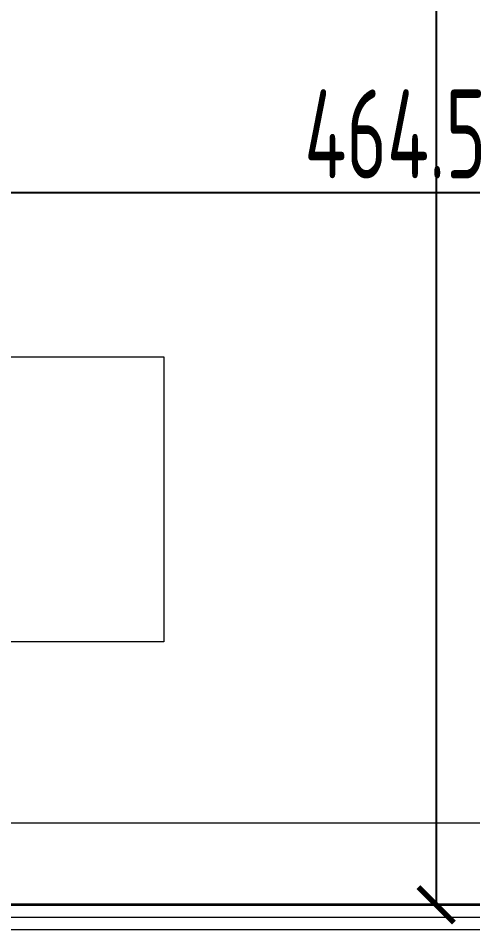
# Model space of a CAD drawing. Extents: x 6529560 to 6558080, y 5579316 to 5588131.
# Drawn here: x 6543790.396 to 6543791.672, y 5579604.228 to 5579606.788 of the extents above; entities that cross this region are included whole.
import ezdxf

# ---------------------------------------------------------------- set-up
doc = ezdxf.new("R2010")
doc.units = 0
doc.header["$MEASUREMENT"] = 0
doc.header["$PDSIZE"] = -5
doc.linetypes.add('ACAD_ISO10W100', pattern=[18, 12, -3, 0, -3])
doc.linetypes.add('GR_SOLID', pattern=[0])
doc.layers.get('0').update_dxf_attribs({"color": 2, "linetype": 'CONTINUOUS', "lineweight": 5})
doc.layers.get('Defpoints').update_dxf_attribs({"linetype": 'CONTINUOUS'})
for name, color, linetype, lineweight in [('arch_meble', 5, 'GR_SOLID', 13), ('arch_osie', 181, 'CONTINUOUS', 5), ('arch_powierzchnia', 6, 'CONTINUOUS', 35), ('arch_sciany dzialowe cienkie na hali', 52, 'CONTINUOUS', 15), ('arch_wymiary', 2, 'CONTINUOUS', 13)]:
    doc.layers.add(name, color=color, linetype=linetype, lineweight=lineweight)
doc.styles.add('ISO8', font='iso8.shx', dxfattribs={"width": 0.7})
doc.styles.add('ROMANS', font='romans.shx', dxfattribs={"width": 0.8})
doc.dimstyles.new('biura', dxfattribs={"dimtxt": 0.25, "dimasz": 0.1, "dimexe": 0.18, "dimexo": 0.0625, "dimgap": 0.04, "dimtad": 1, "dimdec": 1, "dimlfac": 100, "dimzin": 0, "dimdsep": 46, "dimtxsty": 'ISO8', "dimblk": 'ARCHTICK', "dimcen": 0.09, "dimadec": 0, "dimazin": 0, "dimtfac": 1, "dimtdec": 1, "dimtix": 1, "dimtofl": 0, "dimtmove": 0, "dimatfit": 3, "dimldrblk": 'ARCHTICK', "dimfxl": 0.2, "dimfxlon": 1, "dimtolj": 1, "dimtzin": 0, "dimarcsym": 0})
doc.dimstyles.new('D-GB-50', dxfattribs={"dimscale": 50, "dimtxt": 2.5, "dimasz": 2.5, "dimexe": 1, "dimexo": 2, "dimtad": 1, "dimdec": 0, "dimtxsty": 'ROMANS', "dimblk": 'OBLIQUE', "dimcen": 2.5, "dimdle": 1, "dimclrd": 256, "dimclre": 256, "dimclrt": 2, "dimadec": 0, "dimazin": 0, "dimtfac": 1, "dimtdec": 0, "dimtix": 1, "dimtmove": 2, "dimatfit": 3, "dimfxl": 1, "dimarcsym": 0})

# ---------------------------------------------------------------- blocks, each defined once
blk = doc.blocks.new('_ArchTick')
at = {"color": 0, "linetype": 'ByBlock', "const_width": 0.15}
blk.add_lwpolyline([(-0.5, -0.5), (0.5, 0.5)], dxfattribs=at)
blk = doc.blocks.new('*D318')
at = {"layer": 'arch_wymiary', "color": 0, "lineweight": -2, "transparency": 16777216}
for p, q in [((6543789.132192269, 5579606.612390241), (6543789.132192269, 5579606.117695826)), ((6543793.777183383, 5579606.561737308), (6543793.777183383, 5579606.117695826)), ((6543793.777183383, 5579606.297695826), (6543789.132192269, 5579606.297695826))]:
    blk.add_line(p, q, dxfattribs=at)
at = {"layer": 'Defpoints', "color": 0, "transparency": 16777216}
for p in [(6543789.132192269, 5579606.674890242), (6543793.777183383, 5579606.624237308), (6543789.132192269, 5579606.297695826)]:
    blk.add_point(p, dxfattribs=at)
at = {"layer": 'arch_wymiary', "color": 0, "lineweight": -2, "transparency": 16777216, "xscale": 0.1, "yscale": 0.1, "zscale": 0.1, "rotation": 180}
blk.add_blockref('_ArchTick', (6543789.132192269, 5579606.297695826), dxfattribs=at)
at = {"layer": 'arch_wymiary', "color": 0, "lineweight": -2, "transparency": 16777216, "xscale": 0.1, "yscale": 0.1, "zscale": 0.1}
blk.add_blockref('_ArchTick', (6543793.777183383, 5579606.297695826), dxfattribs=at)
at = {"layer": 'arch_wymiary', "color": 0, "transparency": 16777216, "insert": (6543791.454687826, 5579606.462695826), "char_height": 0.25, "attachment_point": 5, "style": 'ISO8'}
blk.add_mtext('\\A1;464.5', dxfattribs=at)
blk = doc.blocks.new('*D325')
at = {"layer": 'arch_wymiary', "color": 0, "lineweight": -2, "transparency": 16777216}
for p, q in [((6543791.545827581, 5579609.20200956), (6543791.38942702, 5579609.20200956)), ((6543791.569427019, 5579609.20200956), (6543791.569427019, 5579604.297651772)), ((6543791.545827581, 5579604.297651772), (6543791.38942702, 5579604.297651772))]:
    blk.add_line(p, q, dxfattribs=at)
at = {"layer": 'Defpoints', "color": 0, "transparency": 16777216}
for p in [(6543791.608327581, 5579609.20200956), (6543791.569427019, 5579604.297651772), (6543791.608327581, 5579604.297651772)]:
    blk.add_point(p, dxfattribs=at)
at = {"layer": 'arch_wymiary', "color": 0, "lineweight": -2, "transparency": 16777216, "xscale": 0.1, "yscale": 0.1, "zscale": 0.1}
for p, rotation in [((6543791.569427019, 5579609.20200956), 90), ((6543791.569427019, 5579604.297651772), 270)]:
    blk.add_blockref('_ArchTick', p, dxfattribs=dict(at, rotation=rotation))
at = {"layer": 'arch_wymiary', "color": 0, "transparency": 16777216, "insert": (6543791.404427018, 5579607.122949694), "char_height": 0.25, "attachment_point": 5, "rotation": 90, "style": 'ISO8'}
blk.add_mtext('\\A1;490.4', dxfattribs=at)
blk = doc.blocks.new('_OBLIQUE')
at = {"color": 0, "linetype": 'ByBlock', "lineweight": -2}
blk.add_line((-0.5, -0.5), (0.5, 0.5), dxfattribs=at)

msp = doc.modelspace()

# ---------------------------------------------------------------- linework, layer by layer
at = {"layer": 'arch_meble'}
msp.add_lwpolyline([(6543789.204867691, 5579605.836594861), (6543790.80486769, 5579605.836594863), (6543790.804867691, 5579605.036594864), (6543789.204867691, 5579605.036594861)], close=True, dxfattribs=at)
at = {"layer": 'arch_osie', "linetype": 'ACAD_ISO10W100', "ltscale": 0.3, "extrusion": (-4.9483178e-09, -8.026501e-10, 1)}
msp.add_lwpolyline([(6543740.4840854, 5579604.527648018), (6543858.104664291, 5579604.5276493)], dxfattribs=at)
at = {"layer": 'arch_powierzchnia'}
msp.add_lwpolyline([(6543789.132192269, 5579609.202006793), (6543793.777183383, 5579609.202006793), (6543793.777214879, 5579604.627641515), (6543793.49969182, 5579604.627641515), (6543793.49969182, 5579604.627642809), (6543793.099691819, 5579604.627642809), (6543793.099691819, 5579604.297651766), (6543789.132192269, 5579604.297651768)], close=True, dxfattribs=at)
at = {"layer": 'arch_sciany dzialowe cienkie na hali'}
msp.add_lwpolyline([(6543787.499691925, 5579604.297651766), (6543793.099691819, 5579604.297651766), (6543793.099691819, 5579604.227647974), (6543787.499691925, 5579604.227647974)], close=True, dxfattribs=at)
msp.add_lwpolyline([(6543787.499691925, 5579604.26264987), (6543793.099691819, 5579604.26264987)], dxfattribs=at)

# ---------------------------------------------------------------- dimensions: what is measured, and where the dimension line sits
at = {"layer": 'arch_wymiary'}
dim = msp.add_linear_dim(base=(6543791.569427019, 5579604.297651772), p1=(6543791.608327581, 5579609.20200956, 7.228536979945823), p2=(6543791.608327581, 5579604.297651772, -7.339101725897075), angle=90, dimstyle='biura', override={"dimfxl": 2}, dxfattribs=at)
dim.commit()
dim.dimension.update_dxf_attribs({"geometry": '*D325', "text_midpoint": (6543791.569427019, 5579607.122949694), "dimtype": 160})
dim = msp.add_linear_dim(base=(6543789.132192269, 5579606.297695826), p1=(6543793.777183383, 5579606.624237308, 7.228537000605914), p2=(6543789.132192269, 5579606.674890242, 7.228537000605914), dimstyle='biura', override={"dimfxl": 2}, dxfattribs=at)
dim.commit()
dim.dimension.update_dxf_attribs({"geometry": '*D318', "text_midpoint": (6543791.454687826, 5579606.462695826)})

# ---------------------------------------------------------------- leaders
at = {"color": 1}
msp.add_leader([(6543788.858376611, 5579497.696539732, -27.82502043707615), (6543789.695716388, 5579499.196916517, -27.82502043707615), (6543797.270608837, 5579499.196916517, -27.82502043707615)], dimstyle='D-GB-50', override={"dimclrd": 0}, dxfattribs=at)

doc.saveas('drawing.dxf')
